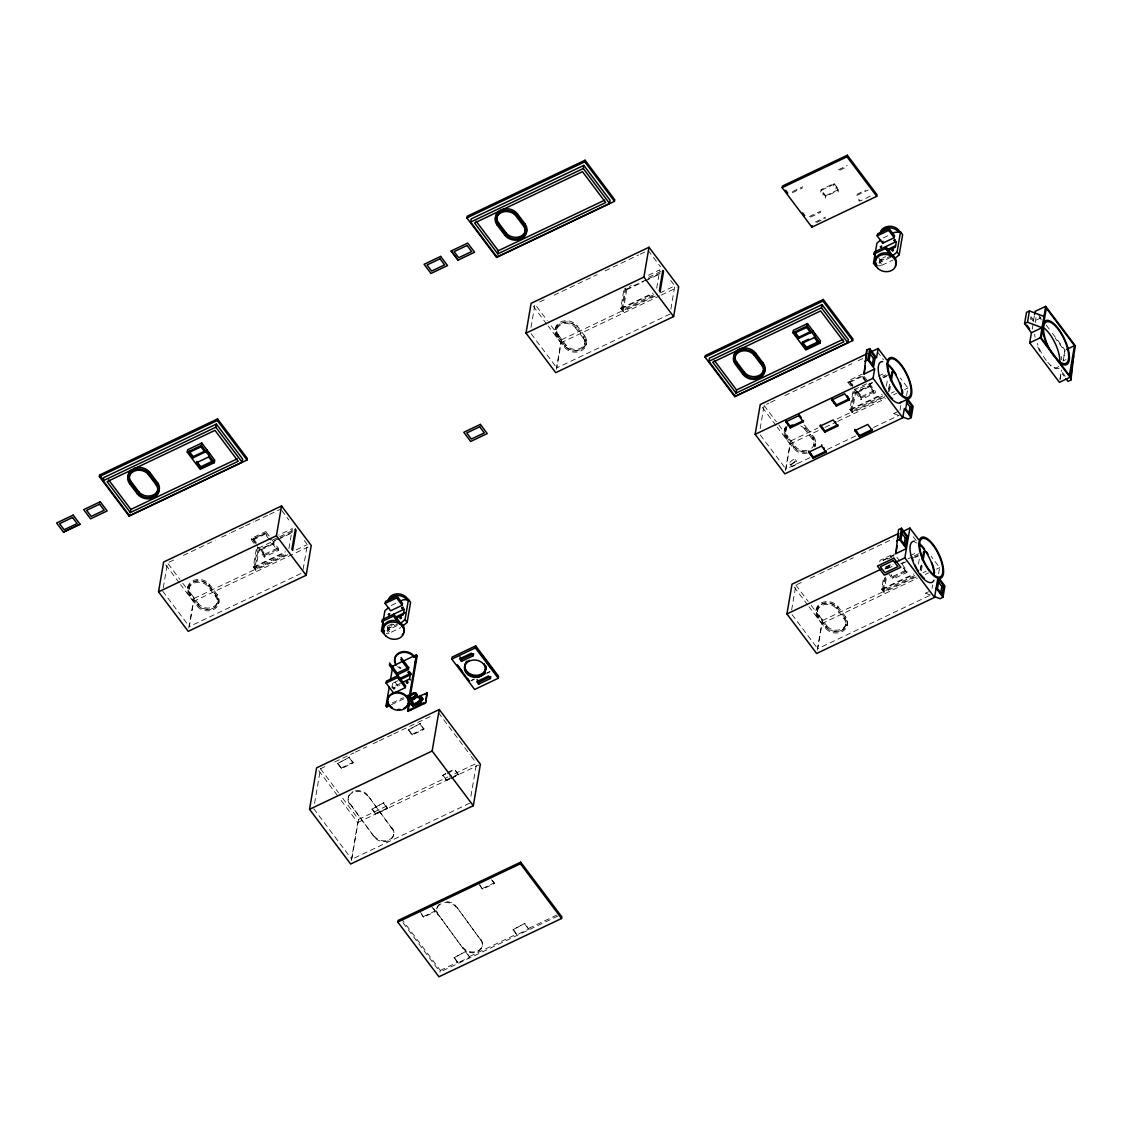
<?xml version="1.0" encoding="UTF-8"?>
<svg xmlns="http://www.w3.org/2000/svg" width="1132" height="1132" viewBox="0 0 1132 1132"><rect width="100%" height="100%" fill="white"/><g stroke="black" fill="none" stroke-linecap="round" stroke-linejoin="round"><path stroke-width="0.75" stroke-dasharray="5 3.75" d="M163.249 587.805L167.494 562.929L179.804 579.301M187.657 588.173L187.926 586.56M189.03 588.499L189.299 586.885M189.299 595.658L189.582 594.059A11.985 9.778 9.7 0 1 193.119 580.674A11.985 9.778 9.7 0 1 209.618 584.522L217.245 594.654L216.962 596.267A11.985 9.778 9.7 0 1 213.424 609.639A11.985 9.778 9.7 0 1 196.926 605.79L189.299 595.658A11.985 9.778 9.7 0 1 192.85 582.287A11.985 9.778 9.7 0 1 209.349 586.135L216.962 596.267M215.787 596.819L216.056 595.22L208.444 585.088A10.584 8.617 9.7 0 0 193.883 581.692A10.584 8.617 9.7 0 0 190.756 593.493L190.473 595.107A10.584 8.617 9.7 0 1 193.614 583.291A10.584 8.617 9.7 0 1 208.161 586.687L215.787 596.819A10.584 8.617 9.7 0 1 212.66 608.634A10.584 8.617 9.7 0 1 198.1 605.238L189.582 594.059M188.803 628.034L193.331 601.545L180.596 584.607M300.956 573.528L189.341 626.59L194.166 598.404L180.837 580.674M196.926 605.79L197.194 604.191A11.985 9.778 9.7 0 0 213.693 608.04A11.985 9.778 9.7 0 0 217.245 594.654M198.1 605.238L198.369 603.625L190.756 593.493M208.161 586.687L208.444 585.088M209.349 586.135L209.618 584.522M217.231 603.427L217.514 601.814M218.603 603.752L218.886 602.139M254.021 543.431L251.361 539.879L251.629 538.266L265.949 531.46M256.143 543.841L253.172 539.893L253.37 538.676L265.397 532.96L270.831 540.247M287.825 554.793L255.535 570.16L253.243 567.118L256.681 546.982M254.912 568.335L254.148 567.316L257.587 547.181L258.351 548.199L254.912 568.335L286.354 553.378M255.535 570.16L258.973 550.01L273.123 543.289L273.392 541.676L276.434 540.233M260.997 548.808L264.959 554.086L264.747 555.288L260.785 550.025L260.997 548.808L273.024 543.091L278.458 550.378L264.308 557.114L258.973 550.01M269.161 539.44L265.199 534.163L265.397 532.96M264.308 557.114L264.577 555.501L258.605 547.548M264.959 554.086L276.986 548.369L276.774 549.572L272.812 544.308L273.024 543.091M278.458 550.378L278.727 548.765L265.779 531.545L265.511 533.158L251.361 539.879M288.901 548.624L292.339 528.545L278.698 535.04M303.107 569.453L307.366 544.577L304.282 540.488M314.569 803.409L320.498 768.741L326.879 765.713M337.633 763.548L349.562 757.138L353.241 763.01L341.44 768.614L337.633 763.548L349.562 757.138M341.44 768.614L337.775 762.742M348.246 797.664L348.387 796.857M355.448 790.829A10.584 8.617 9.7 0 1 367.518 795.046L392.139 828.78A10.584 8.617 9.7 0 1 389.012 840.595A10.584 8.617 9.7 0 1 374.451 837.199L349.83 803.465A10.584 8.617 9.7 0 1 352.958 791.65M351.26 860.575L357.754 822.554L339.826 798.697M469.695 803.211L351.783 859.273L358.589 819.398L339.543 794.07M392.139 828.78L367.518 795.046M392.592 683.176L391.87 687.407L400.714 683.204M371.919 809.154L383.847 802.729L387.526 808.602L375.725 814.219L371.919 809.154L383.847 802.729M375.725 814.219L372.06 808.347M374.451 837.199L349.83 803.465M408.383 729.914L420.312 723.504L423.991 729.376L412.204 734.979L408.383 729.914L420.312 723.504M393.596 835.388L393.724 834.581M412.204 734.979L408.525 729.107M449.432 779.17L446.489 780.571L442.669 775.505L445.753 773.298M446.489 780.571L442.81 774.698M433.613 908.274L435.381 911.614L423.594 917.217L419.915 911.345M450.904 778.476L458.276 774.967L454.597 769.095L447.239 772.604M531.007 327.445L534.969 304.239L547.28 320.597M458.276 774.967L454.597 769.095M436.782 908.812L436.924 908.006M446.687 901.723A10.584 8.617 9.7 0 1 456.069 906.194L480.69 939.942A10.584 8.617 9.7 0 1 477.562 951.743A10.584 8.617 9.7 0 1 463.002 948.347L438.381 914.614A10.584 8.617 9.7 0 1 439.414 904.157M557.963 915.972L440.051 972.034L440.32 970.421L402.228 919.764M470.884 796.277L476.515 763.336L449.418 776.212M480.69 939.942L456.069 906.194M555.133 329.483L555.402 327.87M556.505 329.794L556.774 328.181M556.774 336.968L557.043 335.355A11.985 9.778 9.7 0 1 560.595 321.969A11.985 9.778 9.7 0 1 577.094 325.818L584.72 335.949L584.437 337.562A11.985 9.778 9.7 0 1 580.886 350.948A11.985 9.778 9.7 0 1 564.387 347.1L556.774 336.968A11.985 9.778 9.7 0 1 560.326 323.582A11.985 9.778 9.7 0 1 576.825 327.431L577.094 325.818M558.232 334.789L565.844 344.92A10.584 8.617 9.7 0 0 580.405 348.316A10.584 8.617 9.7 0 0 583.532 336.515L583.263 338.128A10.584 8.617 9.7 0 1 580.136 349.93A10.584 8.617 9.7 0 1 565.576 346.534L557.949 336.402L558.232 334.789A10.584 8.617 9.7 0 1 561.359 322.988A10.584 8.617 9.7 0 1 575.919 326.384L584.437 337.562M454.059 957.757L465.988 951.347L469.667 957.219L457.88 962.823L454.059 957.757L465.988 951.347M556.279 369.343L560.807 342.855L548.072 325.917M670.017 314.073L556.817 367.886L561.642 339.699L548.298 321.969M457.88 962.823L454.201 956.95M564.387 347.1L564.67 345.486L557.043 335.355M565.576 346.534L565.844 344.92M463.002 948.347L438.381 914.614M583.263 338.128L575.636 327.997L575.919 326.384M492.576 880.243L494.344 883.583L482.543 889.186L478.878 883.314M584.706 344.736L584.989 343.123M482.133 946.536L482.274 945.744M586.079 345.048L586.362 343.435M513.022 929.726L524.951 923.302L528.63 929.174L516.829 934.791L513.022 929.726L524.951 923.302M655.301 296.089L623.01 311.456L620.718 308.413L623.859 290.004M653.829 294.688L622.374 309.63L621.624 308.626L625.062 288.49L631.345 285.49M622.374 309.63L625.826 289.495L625.062 288.49M623.01 311.456L626.718 289.707L624.44 286.665M516.829 934.791L513.164 928.919M656.659 288.25L659.815 269.84L645.962 276.42M670.866 309.093L674.842 285.872L658.895 293.457M760.152 428.66L764.114 405.44L768.897 403.162M820.686 192.044L821.096 189.624L834.072 183.455L838.642 189.539L838.232 191.945M822.964 195.072L823.389 192.666M784.278 430.684L784.547 429.07M825.256 198.114L825.667 195.695L821.096 189.624M785.65 431.009L785.919 429.396M807.215 453.097A11.985 9.778 9.7 0 1 793.532 448.3L785.919 438.169L786.188 436.556A11.985 9.778 9.7 0 1 785.594 426.722M786.853 427.316A10.584 8.617 9.7 0 0 787.377 436.004L787.094 437.617A10.584 8.617 9.7 0 1 786.57 428.929M833.661 185.874L834.072 183.455M785.424 470.544L789.952 444.055L777.217 427.118M809.875 457.724L785.962 469.101L790.787 440.914L777.443 423.17M835.94 188.917L836.35 186.497M793.532 448.3L793.815 446.687A11.985 9.778 9.7 0 0 804.428 451.767M806.791 451.965A10.584 8.617 9.7 0 1 794.721 447.748L794.989 446.135L787.377 436.004M814.134 444.324L813.851 445.937A10.584 8.617 9.7 0 0 812.408 439.329L804.781 429.198L805.064 427.585A10.584 8.617 9.7 0 0 803.281 425.759M804.215 424.967A11.985 9.778 9.7 0 1 806.239 427.033L805.97 428.646A11.985 9.778 9.7 0 0 803.946 426.566M812.408 439.329L812.677 437.716A10.584 8.617 9.7 0 1 811.644 448.173M815.507 444.65L815.224 446.263A11.985 9.778 9.7 0 0 813.583 438.777L813.866 437.164L806.239 427.033M791.65 609.936L795.895 585.06L803.862 581.268M850.641 385.941L847.967 382.39L848.25 380.777L862.4 374.055M852.764 386.352L849.792 382.39L849.991 381.187L852.962 385.135M884.446 397.304L852.155 412.656L849.863 409.614L853.019 391.163M816.059 610.304L816.328 608.691M882.974 395.889L851.519 410.845L850.769 409.826L853.924 391.375M817.431 610.629L817.7 609.016M851.519 410.845L854.971 390.71L873.833 381.739M852.155 412.656L855.594 392.521L869.744 385.8L870.013 384.187L873.055 382.743M817.7 617.789L817.969 616.176A11.985 9.778 9.7 0 1 821.521 602.804A11.985 9.778 9.7 0 1 838.02 606.653L845.632 616.784L845.363 618.383A11.985 9.778 9.7 0 1 841.812 631.769A11.985 9.778 9.7 0 1 825.313 627.92L817.7 617.789A11.985 9.778 9.7 0 1 821.238 604.403A11.985 9.778 9.7 0 1 837.751 608.252L838.02 606.653M845.363 618.383L836.845 607.205A10.584 8.617 9.7 0 0 822.285 603.809A10.584 8.617 9.7 0 0 819.158 615.624L818.875 617.223A10.584 8.617 9.7 0 1 822.002 605.422A10.584 8.617 9.7 0 1 836.562 608.818L844.189 618.949A10.584 8.617 9.7 0 1 841.048 630.75A10.584 8.617 9.7 0 1 826.502 627.354L817.969 616.176M857.617 391.318L861.579 396.596L861.367 397.799L857.405 392.535L857.617 391.318L869.645 385.602L873.607 390.865L873.395 392.082L869.433 386.804L869.645 385.602M865.782 381.951L861.82 376.673L862.018 375.47L864.989 379.418M817.205 650.164L821.733 623.675L808.998 606.738M929.344 595.644L817.743 648.721L822.568 620.52L809.224 602.79M864.169 376.418L875.347 391.276L875.078 392.889L860.928 399.61L861.197 398.011L848.25 380.777M825.313 627.92L825.596 626.307A11.985 9.778 9.7 0 0 842.095 630.156A11.985 9.778 9.7 0 0 845.632 616.784M826.502 627.354L826.77 625.755L819.158 615.624M836.562 608.818L836.845 607.205M844.189 618.949L844.458 617.336A10.584 8.617 9.7 0 1 841.331 629.151A10.584 8.617 9.7 0 1 826.77 625.755M845.632 625.557L845.915 623.944M886.384 386.111L887.53 379.418M847.005 625.883L847.288 624.27M888.662 389.153L889.809 382.46M888.493 391.884L889.936 383.493M889.54 391.219L890.686 384.512M898.582 415.402L893.742 413.576L894.294 410.35M900.011 410.293L900.86 405.327M906.562 395.634L907.864 387.993L900.435 378.116M916.227 576.924L883.922 592.277L881.644 589.234L883.653 577.49M914.755 575.509L883.3 590.465L882.536 589.447L884.545 577.702M883.3 590.465L885.592 577.037M883.922 592.277L887.078 573.825M893.601 556.293L893.799 555.09L883.271 560.085M894.181 553.675L893.898 555.274L879.748 562.01L880.031 560.397L894.351 553.59M896.841 557.213L907.128 570.896L906.859 572.509L892.709 579.23L892.978 577.617L890.983 574.971M906.859 572.509L902.416 566.594L905.388 570.486L905.176 571.702L903.194 569.056M918.448 564.047L919.594 557.368M920.16 570.443L921.307 563.75M920.557 569.821L921.717 563.113M921.321 570.839L922.467 564.132M930.363 595.022L925.523 593.196L926.075 589.97M932.075 588.258L932.641 584.947M938.598 573.726L939.645 567.613L931.155 556.321M1040.931 317.866L1033.346 321.474L1034.506 314.753M1032.257 329.171L1033.261 323.271M1035.172 322.592L1036.021 317.625M1059.991 378.979L1061.137 372.258L1064.08 376.164M1059.976 379.956L1061.674 370.023M1063.372 360.089L1065.071 350.142L1050.454 330.714M389.535 631.741L387.441 628.939L387.781 627.001L393.554 624.256L395.648 627.057M881.573 264.166L879.479 261.365L879.819 259.426L885.592 256.681M393.214 688.327C393.922 687.082 396.044 689.19 394.431 689.048M393.455 689.247L394.375 687.973M539.752 301.961L546.133 298.933M554.1 295.141L576.429 284.528M578.013 283.764L597.144 274.666M605.125 270.873L627.439 260.261M629.038 259.511L638.604 254.955M640.203 254.205L648.169 250.413L660.48 266.784M792.556 191.549L802.645 186.752M838.543 169.687L847.189 165.583M792.343 192.765L802.432 187.969M839.774 170.21L846.977 166.786M648.65 277.269L662.8 270.548M625.826 289.495L646.259 279.774M647.829 279.038L661.979 272.303M626.718 289.707L643.641 281.656M645.183 280.934L659.022 274.354M825.667 195.695L838.642 189.539M809.394 216.566L820.926 211.076M857.009 194.251L865.655 190.134M810.625 217.089L820.714 212.292M856.797 195.454L868.329 189.978M620.718 308.413L653.023 293.061M621.624 308.626L653.065 293.669M561.642 339.699L657.296 294.221M560.807 342.855L659.602 295.877M661.187 295.112L677.12 287.542M815.408 221.957L825.497 217.16M870.225 196.218L860.136 201.015L857.844 197.973L859.174 201.213M816.639 222.48L825.285 218.363M169.093 562.18L175.474 559.151M183.441 555.359L205.769 544.747M207.354 543.983L215.335 540.19M221.702 537.162L229.683 533.37M231.268 532.606L244.031 526.55M245.616 525.786L253.596 521.993M255.195 521.244L267.944 515.173M269.543 514.423L280.694 509.117M883.243 237.904L889.144 235.102M253.172 539.893L265.199 534.163M273.307 539.709L278.033 537.459M279.604 536.724L295.325 529.238M258.351 548.199L278.783 538.478M280.354 537.728L296.089 530.257M277.948 539.511L293.103 532.309M260.785 550.025L272.812 544.308M879.479 261.365L891.026 255.874M890.771 257.261L878.984 262.865L881.078 265.666L892.865 260.063M264.577 555.501L278.727 548.765M253.243 567.118L285.547 551.751M254.148 567.316L285.589 552.374M194.166 598.404L286.637 554.425M296.202 549.883L307.366 544.577M193.331 601.545L308.06 546.997M770.496 402.412L776.877 399.384M784.844 395.592L807.158 384.979M808.757 384.215L831.086 373.602M832.671 372.838L851.802 363.754M858.183 360.712L862.966 358.448M847.967 382.39L862.117 375.668L866.56 381.569M849.792 382.39L861.82 376.673M391.205 605.478L397.106 602.677M878.347 376.093L885.917 372.499M854.207 389.691L866.787 383.706M882.507 376.234L885.649 374.734M883.271 377.253L887.983 375.003M883.668 377.692L886.696 376.248M857.405 392.535L869.433 386.804M861.579 396.596L873.607 390.865M861.197 398.011L875.347 391.276M387.738 625.968L392.167 623.874M387.441 628.939L397.544 624.128M849.863 409.614L882.168 394.261M397.261 625.543L386.946 630.439L389.04 633.241L400.841 627.637M850.769 409.826L882.21 394.884M790.787 440.914L817.884 428.023M837.015 418.925L884.856 396.186M891.224 393.144L894.422 391.63M789.952 444.055L818.634 430.415M825.002 427.387L836.152 422.08M837.751 421.33L885.549 398.591M893.53 394.813L896.714 393.299M904.68 389.507L907.864 387.993M893.742 413.576L898.341 411.383M827.421 449.39L856.117 435.749M873.649 427.401L899.162 415.274M1066.019 359.58L1063.061 360.981L1064.788 350.92L1055.236 338.213M398.025 680.686L393.596 682.78L392.634 688.426L400.006 684.917M392.295 702.944L403.303 697.708M391.474 704.698L404.053 698.713M471.096 680.431L474.237 678.931M486.817 672.946L489.958 671.46M471.011 680.87L474.167 679.37M486.732 673.399L489.887 671.899M334.846 761.921L353.962 752.822M355.561 752.072L366.711 746.766M373.079 743.738L377.862 741.46M379.461 740.71L392.21 734.64M393.795 733.89L416.109 723.277M417.708 722.527L432.042 715.707M341.581 767.807L353.382 762.204M412.331 734.173L424.132 728.569M810.243 578.24L818.21 574.448M819.809 573.683L832.572 567.627M834.157 566.863L853.287 557.765M861.268 553.972L883.583 543.36M885.182 542.61L893.148 538.818M887.587 559.151L892.087 557.015M442.669 775.505L445.626 774.104M447.098 773.411L454.47 769.902M885.719 566.976L890.488 564.712M885.535 567.288L893.049 563.708M910.128 555.713L916.184 552.826M885.139 568.519L893.12 564.741M358.589 819.398L447.833 776.977M885.082 569.099L892.95 565.363M887.559 568.561L892.271 566.325M907.991 558.84L912.717 556.604M914.288 555.854L922.141 552.119M375.866 813.413L387.668 807.809M446.616 779.764L452.517 776.962M453.989 776.269L458.418 774.161M900.902 563.595L904.043 562.095M913.467 557.609L918.193 555.373M357.754 822.554L450.14 778.632M451.725 777.868L478.808 764.991M901.794 563.807L906.35 561.642M915.434 557.312L918.477 555.869M905.388 570.486L893.36 576.202L893.148 577.419L891.167 574.787M892.978 577.617L907.128 570.896M881.644 589.234L913.948 573.882M882.536 589.447L913.991 574.49M822.568 620.52L915.038 576.556M923.005 572.764L926.202 571.25M821.733 623.675L917.33 578.211M925.297 574.419L928.495 572.905M936.461 569.127L939.645 567.613M925.523 593.196L928.594 591.739M423.722 916.411L435.523 910.807M482.685 888.379L494.472 882.776M440.32 970.421L458.007 962.016M469.808 956.413L516.97 933.985M528.757 928.367L556.689 915.095M878.333 265.864L881.078 265.666M386.309 633.439L389.04 633.241M388.587 627.878C392.846 625.062 386.125 629.774 386.493 625.076M1037.917 314.045L1041.058 318.205M1046.279 325.153L1049.406 329.313M1039.318 317.045L1041.44 319.861M1031.026 316.663L1033.771 320.314L1032.002 321.148L1030.177 318.729M1030.417 317.554L1033.346 321.474M1062.495 372.57L1065.226 376.22M878.531 257.502L881.913 262.228M877.314 351.613L883.469 359.806M869.744 385.8L875.078 392.889M855.594 392.521L860.928 399.61M913.199 536.695L917.302 542.143M805.064 427.585L813.583 438.777M670.738 280.425L673.809 284.514M764.114 405.44L776.425 421.812M786.188 436.556L794.721 447.748M888.266 573.33L892.709 579.23M762.36 407.364L776.156 425.703M795.343 459.649L796.871 461.672M789.895 464.092L791.409 466.115M760.322 434.999L785.962 469.101M795.895 585.06L808.206 601.432M794.14 586.984L807.937 605.323M792.103 614.619L817.743 648.721M533.214 306.149L547.011 324.502M531.177 333.784L556.817 367.886M387.781 627.001L389.875 629.802M438.424 712.665L470.162 754.888M471.223 756.303L474.393 760.52M281.726 510.475L288.901 520.027M395.054 682.143L398.86 687.209M420.184 724.31L423.991 729.376M253.37 538.676L256.341 542.638M251.629 538.266L257.601 546.218M491.486 879.776L494.344 883.583M524.809 924.108L528.63 929.174M479.685 885.394L482.543 889.186M349.434 757.945L353.241 763.01M383.72 803.536L387.526 808.602M431.575 906.548L435.381 911.614M465.86 952.154L469.667 957.219M320.498 768.741L338.496 792.669M165.739 564.854L179.535 583.206M318.729 770.637L338.765 797.296M421.684 914.684L423.594 917.217M162.683 591.13L189.341 626.59M403.006 922.778L440.051 972.034M313.691 808.616L351.783 859.273M392.28 827.987A10.584 8.617 9.7 0 1 389.153 839.788A10.584 8.617 9.7 0 1 374.593 836.392M480.831 939.136A10.584 8.617 9.7 0 1 477.69 950.937A10.584 8.617 9.7 0 1 463.144 947.541M349.689 804.258A10.584 8.617 9.7 0 1 352.816 792.457A10.584 8.617 9.7 0 1 367.376 795.853M438.24 915.42A10.584 8.617 9.7 0 1 441.367 903.605A10.584 8.617 9.7 0 1 455.927 907.001M557.949 336.402A10.584 8.617 9.7 0 1 561.076 324.601A10.584 8.617 9.7 0 1 575.636 327.997M584.72 335.949A11.985 9.778 9.7 0 1 581.169 349.335A11.985 9.778 9.7 0 1 564.67 345.486M800.749 425.957A10.584 8.617 9.7 0 1 804.781 429.198M785.919 438.169A11.985 9.778 9.7 0 1 787.094 426.325M813.866 437.164A11.985 9.778 9.7 0 1 814.46 446.998M807.059 450.352A10.584 8.617 9.7 0 1 794.989 446.135M914.953 542.539A21.154 8.009 64.6 0 1 916.609 542.921M1058.547 366.287A22.923 8.674 64.6 0 1 1050.27 365.537M1039.827 351.458A22.923 8.674 64.6 0 1 1036.799 344.156M1035.03 337.195A22.923 8.674 64.6 0 1 1034.69 334.096M1059.212 368.098A24.338 9.212 64.6 0 1 1047.001 361.419M1046.237 360.443A24.338 9.212 64.6 0 1 1037.337 343.435M1061.391 356.58A24.338 9.212 64.6 0 1 1061.745 359.863M400.841 668.63A10.513 8.561 9.7 0 1 397.488 666.522M400.983 667.823A10.513 8.561 9.7 0 1 399.186 666.904M216.056 595.22A10.584 8.617 9.7 0 1 212.929 607.021A10.584 8.617 9.7 0 1 198.369 603.625M880.738 259.695C880.979 261.888 883.639 257.134 880.738 259.695M833.93 184.261L820.955 190.431L825.525 196.501L838.501 190.346L833.93 184.261M792.372 466.342A3.523 1.542 -36.9 0 0 797.084 462.493A3.523 1.542 -36.9 0 0 792.966 462.847A3.523 1.542 -36.9 0 0 792.372 466.342M790.843 464.318A3.523 1.542 -36.9 0 0 795.57 460.469A3.523 1.542 -36.9 0 0 791.438 460.823A3.523 1.542 -36.9 0 0 790.843 464.318"/><path stroke-width="1.5" d="M869.716 348.614L867.777 359.891L874.64 369.004L864.027 374.055L866.744 349.972L869.716 348.614L876.564 357.74L878.149 348.472L871.782 351.5M866.263 357.995L866.758 350.014M901.497 528.234L899.558 539.511L906.421 548.624L895.808 553.675L898.525 529.592L901.497 528.234L908.345 537.346M898.044 537.615L898.242 534.417M1071.749 367.221L1070.943 379.984L1068 381.385L1066.033 378.781M1073.674 355.943L1070.957 380.027M99.375 476.6L99.644 474.987L217.57 418.911L247.285 458.432L247.002 460.045L129.09 516.107L99.375 476.6L217.287 420.524L217.57 418.911M103.21 480.746L103.748 477.605L216.354 424.061L242.644 459.026L242.107 462.167L129.487 515.711L103.21 480.746L215.816 427.203L216.354 424.061M133.42 468.662A11.985 9.778 9.7 0 1 149.919 472.497L157.546 482.642L157.263 484.241A11.985 9.778 9.7 0 1 153.726 497.627A11.985 9.778 9.7 0 1 137.227 493.778L129.6 483.647L129.883 482.034M156.372 483.194L156.089 484.807A10.584 8.617 9.7 0 1 152.962 496.608A10.584 8.617 9.7 0 1 138.401 493.212L130.788 483.081L131.057 481.468A10.584 8.617 9.7 0 1 129.614 474.874M129.09 516.107L129.359 514.494M130.321 512.57L107.087 481.652L214.981 430.358L238.215 461.262L130.321 512.57L130.859 509.428L108.686 479.926M137.227 493.778L137.496 492.165M138.401 493.212L138.684 491.613L131.057 481.468M156.089 484.807L148.476 474.676L148.745 473.063M157.263 484.241L149.65 474.11L149.919 472.497M158.522 591.838L163.616 562.024L281.528 505.962L311.243 545.482L306.149 575.282L188.237 631.345L158.522 591.838L276.434 535.761L281.528 505.962M187.233 452.177L187.643 449.758L201.793 443.022L214.74 460.257L214.33 462.663L200.18 469.398L187.233 452.177L201.383 445.442L201.793 443.022M193.148 456.635L205.175 450.918L204.963 452.135L192.935 457.852L193.148 456.635L189.185 451.371M196.6 462.705L196.798 461.502L200.76 466.766L200.562 467.983L212.59 462.266L208.628 456.988L196.6 462.705L200.562 467.983M206.717 452.531L207.128 450.126M208.995 455.573L209.42 453.154M309.531 809.309L316.62 767.836L439.258 709.523L480.392 764.242L473.303 805.729L350.665 864.027L309.531 809.309L432.155 751.011L439.258 709.523M383.564 633.623L381.456 630.835L384.908 610.7L388.686 607.559M386.097 683.035L386.422 681.096L397.983 675.606L405.596 685.737L405.27 687.662L393.71 693.166L386.097 683.035L397.643 677.53L397.983 675.606M466.851 217.896L467.12 216.283L585.046 160.22L614.761 199.727L614.478 201.34L496.566 257.417L466.851 217.896L584.763 161.819L585.046 160.22M389.903 705.448L386.762 706.948L385.998 705.929L389.267 686.855M390.441 679.922L392.818 666.055L416.406 654.848L417.156 655.852L410.35 695.727L407.209 697.227M386.762 706.948L387.653 701.741M470.671 222.056L471.209 218.915L583.829 165.371L610.106 200.322L609.568 203.463L496.962 257.006L470.671 222.056L583.291 168.512L583.829 165.371M399.992 623.789L405.044 619.614L408.482 599.479L403.006 599.875L400.049 601.276M401.082 657.48L408.694 667.611L408.369 669.55L396.808 675.04L397.134 673.101L389.521 662.97M402.101 626.59L407.138 622.416L410.591 602.281L408.482 599.479M410.322 680.007L409.558 679.002L410.534 673.356L398.733 678.974M410.35 695.727L409.586 694.708L416.406 654.848M418.104 696.689L427.288 692.926L425.561 703L407.874 711.405L409.26 700.892L411.553 700.963M407.874 711.405L409.317 703.014M496.014 220.938A11.985 9.778 9.7 0 1 502.268 209.406A11.985 9.778 9.7 0 1 517.395 213.806L525.022 223.938L524.739 225.551A11.985 9.778 9.7 0 1 521.201 238.923A11.985 9.778 9.7 0 1 504.702 235.074L497.075 224.943L497.358 223.329M498.25 224.391A10.584 8.617 9.7 0 1 501.391 212.575A10.584 8.617 9.7 0 1 515.937 215.971L523.564 226.103A10.584 8.617 9.7 0 1 520.437 237.918A10.584 8.617 9.7 0 1 505.877 234.522L498.25 224.391L498.533 222.778A10.584 8.617 9.7 0 1 498.009 214.09M420.934 703.128L419.802 701.614L420.128 699.633L422.264 698.359L422.165 697.284L420.411 698.019L422.462 700.595M420.411 698.019L420.75 696.053L417.68 697.51M496.566 257.417L496.835 255.804M421.217 699.095L420.75 696.053M497.797 253.865L474.563 222.962L582.456 171.654L605.691 202.557L497.797 253.865L498.335 250.724L476.148 221.221M504.702 235.074L504.971 233.461M425.561 703L426.948 692.487M505.877 234.522L506.145 232.909L498.533 222.778M524.739 225.551L517.126 215.42L517.395 213.806M397.799 922.071L398.068 920.472L520.706 862.159L561.854 916.878L561.571 918.491L438.933 976.789L397.799 922.071L520.423 863.773L520.706 862.159M451.781 659.093L452.135 657.084L475.709 645.863L498.575 676.271L498.222 678.28L474.648 689.487L451.781 659.093L475.369 647.886L475.709 645.863M461.828 659.348L473.629 653.744L473.275 655.753L461.488 661.357L461.828 659.348L459.932 656.815M525.998 333.133L531.092 303.334L649.004 247.257L678.719 286.778L673.625 316.578L555.713 372.654L525.998 333.133L643.91 277.071L649.004 247.257M478.978 682.143L490.764 676.54L490.425 678.549L478.638 684.153L478.978 682.143L477.067 679.61M705.052 357.146L705.335 355.547L823.247 299.471L852.962 338.992L852.679 340.605L734.767 396.667L705.052 357.146L822.978 301.084L823.247 299.471M708.887 361.306L709.424 358.165L822.03 304.621L848.321 339.586L847.783 342.727L735.177 396.271L708.887 361.306L821.492 307.762L822.03 304.621M762.048 363.754L761.765 365.367A10.584 8.617 9.7 0 1 758.638 377.168A10.584 8.617 9.7 0 1 744.078 373.772L736.465 363.641L736.734 362.028A10.584 8.617 9.7 0 1 735.064 357.67M734.767 396.667L735.05 395.054M736.012 393.115L712.764 362.212L820.658 310.918L843.906 341.822L736.012 393.115L736.536 389.974L714.363 360.485M734.229 360.202A11.985 9.778 9.7 0 1 740.469 348.67A11.985 9.778 9.7 0 1 755.61 353.057L763.223 363.188L762.954 364.801A11.985 9.778 9.7 0 1 759.402 378.187A11.985 9.778 9.7 0 1 742.903 374.338L743.172 372.725M744.078 373.772L744.361 372.159L736.734 362.028M782.17 187.657L782.453 186.044L847.302 155.211L877.017 194.718L876.734 196.331L811.885 227.178L782.17 187.657L847.019 156.81L847.302 155.211M761.765 365.367L754.153 355.236L754.421 353.623M762.954 364.801L755.327 354.67L755.61 353.057M903.421 417.227L908.26 419.052L911.218 417.651L904.355 408.525L902.77 417.793L784.858 473.855L755.143 434.334L760.237 404.534L866.999 353.778M792.909 332.723L793.32 330.318L807.47 323.582L820.431 340.817L820.021 343.222L805.857 349.958L792.909 332.723L807.059 326.002L807.47 323.582M811.885 227.178L812.153 225.565M798.626 338.411L794.664 333.133L794.862 331.931L798.824 337.195L798.626 338.411L810.654 332.681L810.852 331.478L798.824 337.195M794.919 333.006L795.131 331.803M790.334 427.924L785.764 421.84L785.962 420.637L790.532 426.722L790.334 427.924L803.31 421.755L803.508 420.552L790.532 426.722M788.042 424.882L788.254 423.679M806.239 348.543L806.451 347.326L818.478 341.609L818.266 342.826L806.239 348.543L802.277 343.265L802.489 342.062L808.503 339.204M810.654 332.681L806.692 327.417L806.89 326.214L808.871 328.846M812.394 333.091L812.804 330.671M803.31 421.755L798.739 415.67L798.937 414.468L801.23 417.51M818.266 342.826L814.304 337.548L814.516 336.346M814.686 336.133L815.097 333.714M813.186 458.318L808.616 452.248L808.828 451.031L813.399 457.116L813.186 458.318L826.162 452.149L826.374 450.946L813.399 457.116M810.908 455.276L811.106 454.073M937.791 578.48L934.551 597.413L816.639 653.475L786.924 613.954L792.018 584.154L898.78 533.398M824.761 432.183L820.191 426.113L820.389 424.896L824.959 430.981L824.761 432.183L837.722 426.028L837.935 424.811L824.959 430.981M822.469 429.155L822.681 427.938M826.162 452.149L821.591 446.079L821.79 444.862M836.322 406.063L831.751 399.978L831.949 398.775L836.534 404.846L836.322 406.063L849.297 399.893L847.967 396.653M823.87 449.121L824.082 447.904M834.029 403.02L834.242 401.803M835.444 422.986L835.642 421.769M847.005 396.851L847.217 395.648M875.602 266.048L873.494 263.261L876.932 243.125L880.724 239.984M864.027 374.055L865.4 366.004M854.787 430.627L855 429.41L859.57 435.495L859.358 436.697L872.333 430.528L867.763 424.458L854.787 430.627L859.358 436.697M857.08 433.655L857.278 432.452M872.192 365.65L873.451 358.264L869.786 353.396M875.22 357.415L873.706 366.287L869.135 360.202L870.649 351.345L875.22 357.415L873.451 358.264M902.77 417.793L873.055 378.272L874.64 369.004M892.03 256.214L897.082 252.04L900.52 231.904L895.044 232.301L892.087 233.701M895.398 257.969L899.176 254.841L902.629 234.706L900.52 231.904M890.502 380.14L891.945 371.749L892.695 372.768L891.266 381.159M908.755 414.284L910.015 406.897L906.364 402.044M911.784 406.063L910.269 414.92L905.699 408.836L907.213 399.978L911.784 406.063L910.015 406.897M911.218 417.651L913.142 406.374L907.256 398.549M895.808 553.675L897.181 545.624M903.973 545.27L905.232 537.884L901.567 533.016M907.001 537.035L905.487 545.893L900.916 539.822L902.43 530.965L907.001 537.035L905.232 537.884M934.551 597.413L904.836 557.892L909.93 528.092L903.562 531.12M922.283 559.76L923.712 551.369L924.476 552.388L923.047 560.779M940.536 593.904L941.796 586.518L938.145 581.65M943.564 585.683L942.05 594.541L937.48 588.456L938.994 579.598L943.564 585.683L941.796 586.518M935.202 596.847L940.041 598.672L942.984 597.272L944.923 585.994L939.036 578.169M1034.506 314.753L1035.072 311.399L1045.685 306.348L1075.4 345.868L1070.037 377.281L1059.425 382.333L1029.71 342.812L1031.422 332.737L1024.573 323.625L1026.498 312.347L1029.441 310.946L1043.959 316.422M1024.573 323.625L1027.516 322.224L1029.427 310.904M1070.037 377.281L1040.322 337.76L1045.685 306.348M1074.494 345.656L1069.4 375.47L1041.214 337.973L1046.308 308.173L1074.494 345.656L1066.641 349.406M384.682 625.274L381.923 621.61L382.262 619.671L404.322 609.115L403.332 614.761L395.959 618.27M385.106 603.441L385.446 601.502L396.992 596.012L402.511 603.356L402.171 605.295L390.625 610.785L385.106 603.441L396.653 597.951L396.992 596.012M398.068 622.218L393.469 616.105L393.809 614.167L399.327 621.51L398.988 623.449M876.72 257.7L873.961 254.021L874.3 252.096L896.346 241.54L895.355 247.186L887.997 250.696M877.144 235.866L877.484 233.928L889.03 228.438L894.549 235.781L894.209 237.72L882.663 243.21L877.144 235.866L888.691 230.376L889.03 228.438M882.663 243.21L883.002 241.272M891.026 255.874L885.507 248.531L885.847 246.592L891.365 253.936M407.534 710.953L409.925 709.283L410.831 710.005M410.492 709.552L423.269 702.93L424.387 703.566M427.288 692.926L425.123 694.51M411.411 704.019L411.142 704.995L412.09 704.911M407.166 683.275L407.987 682.61M411.68 700.227L410.435 700.326M409.246 672.832L410.421 672.479M451.159 250.95L467.714 243.069L474.605 252.238L458.05 260.119L451.159 250.95L458.05 260.077M498.335 250.724L604.644 200.18M63.505 532.111L80.018 524.258M200.76 466.766L212.788 461.049M130.859 509.428L237.168 458.87M873.961 254.021L885.507 248.531M886.667 249.946L895.511 245.743M794.664 333.133L806.692 327.417M802.277 343.265L814.304 337.548M736.536 389.974L842.845 339.43M864.834 361.292L867.777 359.891M755.143 434.334L873.055 378.272M785.764 421.84L798.739 415.67M831.751 399.978L844.727 393.809L849.297 399.893M836.534 404.846L849.495 398.676M381.923 621.61L393.469 616.105M394.629 617.52L404.945 612.61M820.191 426.113L833.152 419.944L837.722 426.028M1031.422 332.737L1042.034 327.7L1027.516 322.224M900.053 402.808L908.897 398.606A22.569 8.547 64.6 0 0 901.638 365.24A22.569 8.547 64.6 0 0 887.785 370.518A22.569 8.547 64.6 0 0 908.897 398.606M1029.71 342.812L1040.322 337.76M808.616 452.248L821.591 446.079M859.57 435.495L872.546 429.325M414.015 657.352L417.156 655.852M397.134 673.101L408.694 667.611M399.497 679.978L411.284 674.375L410.534 673.356M402.2 682.511L409.558 679.002M385.998 705.929L389.153 704.429M406.445 696.208L409.586 694.708M410.775 700.779L409.26 700.892M412.741 701.67L410.251 703.595L412.473 703.283L412.133 705.25L419.802 701.614M412.939 706.326L420.595 702.675L420.934 700.708L423.311 699.081L422.788 698.387M477.379 677.431L485.246 673.696M424.047 703.113L425.222 702.548M896.615 540.912L899.558 539.511M786.924 613.954L880.937 569.255M895.271 562.434L904.836 557.892M873.494 263.261L876.239 263.063M381.456 630.835L384.201 630.637M1026.837 325.153L1029.568 328.804M847.019 156.81L876.734 196.331M888.691 230.376L894.209 237.72M897.082 252.04L899.176 254.841M785.636 190.275L787.759 193.105M802.602 212.858L804.725 215.674M878.149 348.472L886.639 359.764M822.978 301.084L852.679 340.605M821.492 307.762L847.783 342.727M807.059 326.002L820.021 343.222M802.489 342.062L806.451 347.326M909.93 528.092L918.42 539.384M936.136 588.145L942.984 597.272M584.763 161.819L614.478 201.34M742.903 374.338L735.276 364.207A11.985 9.778 9.7 0 1 738.828 350.821A11.985 9.778 9.7 0 1 755.327 354.67M583.291 168.512L609.568 203.463M643.91 277.071L673.625 316.578M521.937 221.957L523.833 224.49M475.369 647.886L498.222 678.28M473.275 655.753L471.379 653.221L459.592 658.824L461.488 661.357M490.425 678.549L488.515 676.016L476.728 681.62L478.638 684.153M462.408 671.715L457.328 664.965L469.44 681.62M467.488 678.464L469.525 681.167M396.653 597.951L402.171 605.295M405.044 619.614L407.138 622.416M400.742 659.404L408.369 669.55M217.287 420.524L247.002 460.045M215.816 427.203L242.107 462.167M420.128 699.633L421.274 701.161M392.818 666.055L393.582 667.073M389.182 664.909L396.808 675.04M397.643 677.53L405.27 687.662M411.298 703.835L413.279 706.778M276.434 535.761L306.149 575.282M520.423 863.773L561.571 918.491M432.155 751.011L473.303 805.729M201.383 445.442L214.33 462.663M204.963 452.135L201.001 446.857L188.973 452.574L192.935 457.852M99.644 474.987L102.828 479.218M790.221 425.802A10.584 8.617 9.7 0 1 792.711 424.981M892.568 398.874A21.154 8.009 64.6 0 1 886.582 391.587M885.96 390.582A21.154 8.009 64.6 0 1 881.672 381.809M881.248 380.677A21.154 8.009 64.6 0 1 880.512 378.442M886.667 364.263A21.154 8.009 64.6 0 1 902.218 395.195M901.298 401.973A22.569 8.547 64.6 0 1 882.592 385.375A22.569 8.547 64.6 0 1 882.677 361.617M888.493 364.674A22.569 8.547 64.6 0 1 896.204 374.635M900.124 382.871A22.569 8.547 64.6 0 1 901.355 386.465M902.261 389.917A22.569 8.547 64.6 0 1 902.812 393.158M924.349 578.494A21.154 8.009 64.6 0 1 920.316 574.023M918.363 571.207A21.154 8.009 64.6 0 1 917.118 569.155M916.524 568.094A21.154 8.009 64.6 0 1 914.868 564.811M913.029 560.298A21.154 8.009 64.6 0 1 912.293 558.062M918.448 543.884A21.154 8.009 64.6 0 1 933.985 574.815M933.999 580.15A22.569 8.547 64.6 0 1 915.236 566.778A22.569 8.547 64.6 0 1 914.458 541.238M920.274 544.294A22.569 8.547 64.6 0 1 924.575 549.062M926.669 552.062A22.569 8.547 64.6 0 1 927.985 554.241M931.905 562.491A22.569 8.547 64.6 0 1 934.593 572.764M1044.228 328.181A22.923 8.674 64.6 0 1 1059.75 362.339M1043.265 323.851A24.338 9.212 64.6 0 1 1065.721 341.638A24.338 9.212 64.6 0 1 1059.297 362.481M1048.218 347.538A24.338 9.212 64.6 0 1 1042.813 326.228M1054.019 355.972A22.923 8.674 64.6 0 1 1045.784 322.224A22.923 8.674 64.6 0 1 1067.052 346.972A22.923 8.674 64.6 0 1 1056.948 359.368M415.444 661.682A10.513 8.561 9.7 0 1 414.595 664.909M396.2 665.135A10.513 8.561 9.7 0 1 399.313 653.405A10.513 8.561 9.7 0 1 413.774 656.786M415.585 660.876A10.513 8.561 9.7 0 1 414.722 664.102M395.408 662.772A10.513 8.561 9.7 0 1 400.346 652.23A10.513 8.561 9.7 0 1 413.916 655.98M387.724 700.114A10.513 8.561 9.7 0 1 403.247 693.591A10.513 8.561 9.7 0 1 403.855 708.377M400.063 709.396A10.513 8.561 9.7 0 1 398.011 709.424M392.238 707.571A10.513 8.561 9.7 0 1 389.394 705.01M388.446 703.453A10.513 8.561 9.7 0 1 387.88 701.798M485.713 665.701A10.584 8.617 9.7 0 1 475.185 675.323A10.584 8.617 9.7 0 1 465.054 664.272M465.691 662.687A10.584 8.617 9.7 0 1 466.681 661.258M485.501 666.932A10.584 8.617 9.7 0 1 472.921 676.243A10.584 8.617 9.7 0 1 466.469 662.489M467.813 661.272A10.584 8.617 9.7 0 1 469.426 660.296M483.987 663.692A10.584 8.617 9.7 0 1 484.935 665.262M485.571 666.479A10.584 8.617 9.7 0 1 473.006 675.804A10.584 8.617 9.7 0 1 466.554 662.05M875.475 261.308A10.513 8.561 9.7 0 1 888.125 253.172A10.513 8.561 9.7 0 1 895.228 265.907M877.144 265.638A10.513 8.561 9.7 0 1 876.281 264.265M880.201 233.39A10.513 8.561 9.7 0 1 888.762 227.886A10.513 8.561 9.7 0 1 898.978 232.315M880.088 233.234A10.513 8.561 9.7 0 1 889.03 226.273A10.513 8.561 9.7 0 1 900.11 232.074M388.163 600.979A10.513 8.561 9.7 0 1 396.724 595.46A10.513 8.561 9.7 0 1 406.94 599.889M388.05 600.809A10.513 8.561 9.7 0 1 397.912 593.833A10.513 8.561 9.7 0 1 408.624 601.12M403.204 633.495A10.513 8.561 9.7 0 1 402.228 634.698M384.257 631.84A10.513 8.561 9.7 0 1 393.37 620.407A10.513 8.561 9.7 0 1 403.883 632.137M763.492 370.362A10.584 8.617 9.7 0 1 755.101 376.588A10.584 8.617 9.7 0 1 744.361 372.159M735.291 355.434A10.584 8.617 9.7 0 1 736.21 353.354M763.223 363.188A11.985 9.778 9.7 0 1 763.817 373.036M736.465 363.641A10.584 8.617 9.7 0 1 739.592 351.84A10.584 8.617 9.7 0 1 754.153 355.236M157.815 489.802A10.584 8.617 9.7 0 1 149.41 496.028A10.584 8.617 9.7 0 1 138.684 491.613M157.546 485.303A10.584 8.617 9.7 0 1 158.041 487.567M157.546 482.642A11.985 9.778 9.7 0 1 156.372 494.486M128.539 479.643A11.985 9.778 9.7 0 1 131.057 470.19M129.6 483.647A11.985 9.778 9.7 0 1 133.151 470.261A11.985 9.778 9.7 0 1 149.65 474.11M130.788 483.081A10.584 8.617 9.7 0 1 133.916 471.28A10.584 8.617 9.7 0 1 148.476 474.676M525.503 228.862A10.584 8.617 9.7 0 1 518.23 237.126A10.584 8.617 9.7 0 1 506.145 232.909M525.022 223.938A11.985 9.778 9.7 0 1 525.616 233.772M497.075 224.943A11.985 9.778 9.7 0 1 500.627 211.571A11.985 9.778 9.7 0 1 517.126 215.42M418.175 697.779A4.231 1.854 -36.9 0 1 419.746 699.647A4.231 1.854 -36.9 0 1 415.571 703.269A4.231 1.854 -36.9 0 1 412.897 702.335M416.081 694.157A4.231 1.854 -36.9 0 1 416.633 696.859A4.231 1.854 -36.9 0 1 411.836 700.015A4.231 1.854 -36.9 0 1 410.661 697.737M415.854 694.454A3.806 1.67 -36.9 0 1 416.35 696.888A3.806 1.67 -36.9 0 1 412.034 699.732A3.806 1.67 -36.9 0 1 410.973 697.666M410.463 695.076A4.146 1.825 -36.9 0 1 416.038 693.265A4.146 1.825 -36.9 0 1 411.779 698.147A4.146 1.825 -36.9 0 1 409.968 695.642M295.325 529.238L291.872 549.374L292.636 550.393L296.089 530.257L295.325 529.238M480.916 653.744L493.028 670.399L480.916 653.744M662.8 270.548L659.348 290.683L660.112 291.688L663.55 271.553L662.8 270.548M408.128 672.196C408.383 674.375 411.029 669.635 408.128 672.196M406.402 682.256C406.657 684.45 409.317 679.695 406.402 682.256M388.375 614.393C388.616 616.586 391.276 611.832 388.375 614.393M401.931 607.941C402.171 610.134 404.832 605.379 401.931 607.941M400.162 618.03C400.403 620.223 403.063 615.468 400.162 618.03M880.399 246.818C880.639 249.012 883.314 244.243 880.399 246.818M893.969 240.366C894.209 242.559 896.869 237.805 893.969 240.366M892.2 250.455C892.441 252.648 895.101 247.894 892.2 250.455M440.631 256.412L424.075 264.28L430.967 273.449L447.536 265.567L440.631 256.412M467.077 245.474L454.116 251.644L458.686 257.714L471.648 251.559L467.077 245.474M440.008 258.804L427.033 264.973L431.603 271.057L444.579 264.888L440.008 258.804M100.239 501.773L83.683 509.655L90.574 518.824L107.144 510.942L100.239 501.773M73.17 515.102L56.6 522.984L63.491 532.153L80.061 524.272L73.17 515.102M99.616 504.179L86.64 510.334L91.211 516.418L104.186 510.249L99.616 504.179M72.533 517.508L59.557 523.677L64.128 529.748L77.103 523.578L72.533 517.508M480.364 424.401L463.795 432.283L470.686 441.452L487.255 433.57L480.364 424.401M479.727 426.806L466.752 432.976L471.322 439.046L484.298 432.891L479.727 426.806M893.94 558.189L877.427 566.042L884.29 575.155L900.789 567.316L893.94 558.189M893.318 560.552L880.342 566.722L884.913 572.792L897.888 566.637L893.318 560.552M888.507 370.999A21.154 8.009 64.6 0 0 908.303 397.318A21.154 8.009 64.6 0 0 901.511 366.032A21.154 8.009 64.6 0 0 888.507 370.999M919.566 550.138A22.569 8.547 64.6 0 0 940.678 578.226A22.569 8.547 64.6 0 0 933.419 544.846A22.569 8.547 64.6 0 0 919.566 550.138M920.288 550.619A21.154 8.009 64.6 0 0 940.084 576.938A21.154 8.009 64.6 0 0 933.292 545.652A21.154 8.009 64.6 0 0 920.288 550.619M391.021 707.627A10.513 8.561 9.7 0 0 408.256 704.019A10.513 8.561 9.7 0 0 394.827 693.265A10.513 8.561 9.7 0 0 391.021 707.627M467.94 674.714A10.584 8.617 9.7 0 0 485.303 671.092A10.584 8.617 9.7 0 0 471.775 660.253A10.584 8.617 9.7 0 0 467.94 674.714M877.979 268.496A10.513 8.561 9.7 0 0 895.638 266.176A10.513 8.561 9.7 0 0 883.314 254.559A10.513 8.561 9.7 0 0 877.979 268.496M385.941 636.071A10.513 8.561 9.7 0 0 403.615 633.75A10.513 8.561 9.7 0 0 391.29 622.133A10.513 8.561 9.7 0 0 385.941 636.071M412.232 698.444A3.806 1.67 -36.9 0 0 416.095 693.859A3.806 1.67 -36.9 0 0 410.718 695.968A3.806 1.67 -36.9 0 0 412.232 698.444M412.161 698.656A4.146 1.825 -36.9 0 0 416.364 693.661A4.146 1.825 -36.9 0 0 410.506 695.954A4.146 1.825 -36.9 0 0 412.161 698.656M411.85 697.935A3.806 1.67 -36.9 0 0 415.713 693.35A3.806 1.67 -36.9 0 0 410.336 695.458A3.806 1.67 -36.9 0 0 411.85 697.935"/></g></svg>
